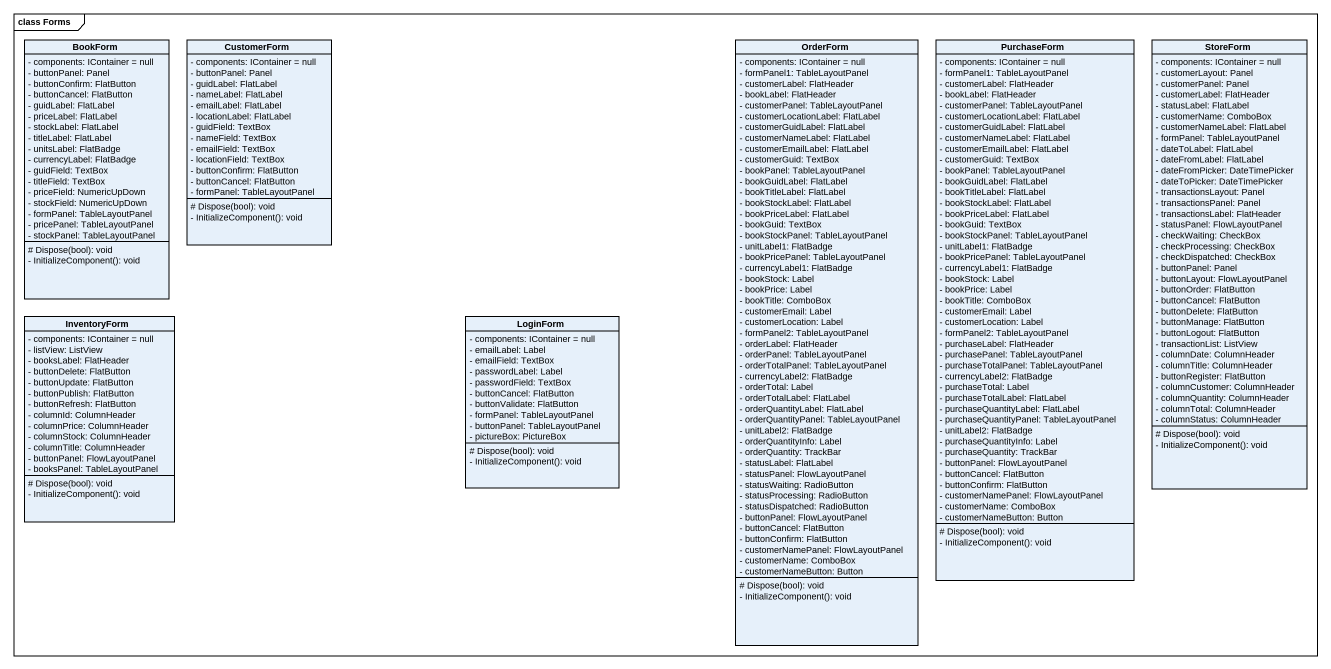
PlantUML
@startuml
mainframe class Forms
hide circle
hide empty members
skinparam classAttributeIconSize 0
class BookForm {
  - components: IContainer = null
  - buttonPanel: Panel
  - buttonConfirm: FlatButton
  - buttonCancel: FlatButton
  - guidLabel: FlatLabel
  - priceLabel: FlatLabel
  - stockLabel: FlatLabel
  - titleLabel: FlatLabel
  - unitsLabel: FlatBadge
  - currencyLabel: FlatBadge
  - guidField: TextBox
  - titleField: TextBox
  - priceField: NumericUpDown
  - stockField: NumericUpDown
  - formPanel: TableLayoutPanel
  - pricePanel: TableLayoutPanel
  - stockPanel: TableLayoutPanel
  # Dispose(bool): void
  - InitializeComponent(): void
}
class CustomerForm {
  - components: IContainer = null
  - buttonPanel: Panel
  - guidLabel: FlatLabel
  - nameLabel: FlatLabel
  - emailLabel: FlatLabel
  - locationLabel: FlatLabel
  - guidField: TextBox
  - nameField: TextBox
  - emailField: TextBox
  - locationField: TextBox
  - buttonConfirm: FlatButton
  - buttonCancel: FlatButton
  - formPanel: TableLayoutPanel
  # Dispose(bool): void
  - InitializeComponent(): void
}
class OrderForm {
  - components: IContainer = null
  - formPanel1: TableLayoutPanel
  - customerLabel: FlatHeader
  - bookLabel: FlatHeader
  - customerPanel: TableLayoutPanel
  - customerLocationLabel: FlatLabel
  - customerGuidLabel: FlatLabel
  - customerNameLabel: FlatLabel
  - customerEmailLabel: FlatLabel
  - customerGuid: TextBox
  - bookPanel: TableLayoutPanel
  - bookGuidLabel: FlatLabel
  - bookTitleLabel: FlatLabel
  - bookStockLabel: FlatLabel
  - bookPriceLabel: FlatLabel
  - bookGuid: TextBox
  - bookStockPanel: TableLayoutPanel
  - unitLabel1: FlatBadge
  - bookPricePanel: TableLayoutPanel
  - currencyLabel1: FlatBadge
  - bookStock: Label
  - bookPrice: Label
  - bookTitle: ComboBox
  - customerEmail: Label
  - customerLocation: Label
  - formPanel2: TableLayoutPanel
  - orderLabel: FlatHeader
  - orderPanel: TableLayoutPanel
  - orderTotalPanel: TableLayoutPanel
  - currencyLabel2: FlatBadge
  - orderTotal: Label
  - orderTotalLabel: FlatLabel
  - orderQuantityLabel: FlatLabel
  - orderQuantityPanel: TableLayoutPanel
  - unitLabel2: FlatBadge
  - orderQuantityInfo: Label
  - orderQuantity: TrackBar
  - statusLabel: FlatLabel
  - statusPanel: FlowLayoutPanel
  - statusWaiting: RadioButton
  - statusProcessing: RadioButton
  - statusDispatched: RadioButton
  - buttonPanel: FlowLayoutPanel
  - buttonCancel: FlatButton
  - buttonConfirm: FlatButton
  - customerNamePanel: FlowLayoutPanel
  - customerName: ComboBox
  - customerNameButton: Button
  # Dispose(bool): void
  - InitializeComponent(): void
}
class PurchaseForm {
  - components: IContainer = null
  - formPanel1: TableLayoutPanel
  - customerLabel: FlatHeader
  - bookLabel: FlatHeader
  - customerPanel: TableLayoutPanel
  - customerLocationLabel: FlatLabel
  - customerGuidLabel: FlatLabel
  - customerNameLabel: FlatLabel
  - customerEmailLabel: FlatLabel
  - customerGuid: TextBox
  - bookPanel: TableLayoutPanel
  - bookGuidLabel: FlatLabel
  - bookTitleLabel: FlatLabel
  - bookStockLabel: FlatLabel
  - bookPriceLabel: FlatLabel
  - bookGuid: TextBox
  - bookStockPanel: TableLayoutPanel
  - unitLabel1: FlatBadge
  - bookPricePanel: TableLayoutPanel
  - currencyLabel1: FlatBadge
  - bookStock: Label
  - bookPrice: Label
  - bookTitle: ComboBox
  - customerEmail: Label
  - customerLocation: Label
  - formPanel2: TableLayoutPanel
  - purchaseLabel: FlatHeader
  - purchasePanel: TableLayoutPanel
  - purchaseTotalPanel: TableLayoutPanel
  - currencyLabel2: FlatBadge
  - purchaseTotal: Label
  - purchaseTotalLabel: FlatLabel
  - purchaseQuantityLabel: FlatLabel
  - purchaseQuantityPanel: TableLayoutPanel
  - unitLabel2: FlatBadge
  - purchaseQuantityInfo: Label
  - purchaseQuantity: TrackBar
  - buttonPanel: FlowLayoutPanel
  - buttonCancel: FlatButton
  - buttonConfirm: FlatButton
  - customerNamePanel: FlowLayoutPanel
  - customerName: ComboBox
  - customerNameButton: Button
  # Dispose(bool): void
  - InitializeComponent(): void
}
class StoreForm {
  - components: IContainer = null
  - customerLayout: Panel
  - customerPanel: Panel
  - customerLabel: FlatHeader
  - statusLabel: FlatLabel
  - customerName: ComboBox
  - customerNameLabel: FlatLabel
  - formPanel: TableLayoutPanel
  - dateToLabel: FlatLabel
  - dateFromLabel: FlatLabel
  - dateFromPicker: DateTimePicker
  - dateToPicker: DateTimePicker
  - transactionsLayout: Panel
  - transactionsPanel: Panel
  - transactionsLabel: FlatHeader
  - statusPanel: FlowLayoutPanel
  - checkWaiting: CheckBox
  - checkProcessing: CheckBox
  - checkDispatched: CheckBox
  - buttonPanel: Panel
  - buttonLayout: FlowLayoutPanel
  - buttonOrder: FlatButton
  - buttonCancel: FlatButton
  - buttonDelete: FlatButton
  - buttonManage: FlatButton
  - buttonLogout: FlatButton
  - transactionList: ListView
  - columnDate: ColumnHeader
  - columnTitle: ColumnHeader
  - buttonRegister: FlatButton
  - columnCustomer: ColumnHeader
  - columnQuantity: ColumnHeader
  - columnTotal: ColumnHeader
  - columnStatus: ColumnHeader
  # Dispose(bool): void
  - InitializeComponent(): void
}
class InventoryForm {
  - components: IContainer = null
  - listView: ListView
  - booksLabel: FlatHeader
  - buttonDelete: FlatButton
  - buttonUpdate: FlatButton
  - buttonPublish: FlatButton
  - buttonRefresh: FlatButton
  - columnId: ColumnHeader
  - columnPrice: ColumnHeader
  - columnStock: ColumnHeader
  - columnTitle: ColumnHeader
  - buttonPanel: FlowLayoutPanel
  - booksPanel: TableLayoutPanel
  # Dispose(bool): void
  - InitializeComponent(): void
}
class LoginForm {
  - components: IContainer = null
  - emailLabel: Label
  - emailField: TextBox
  - passwordLabel: Label
  - passwordField: TextBox
  - buttonCancel: FlatButton
  - buttonValidate: FlatButton
  - formPanel: TableLayoutPanel
  - buttonPanel: TableLayoutPanel
  - pictureBox: PictureBox
  # Dispose(bool): void
  - InitializeComponent(): void
}
@enduml
